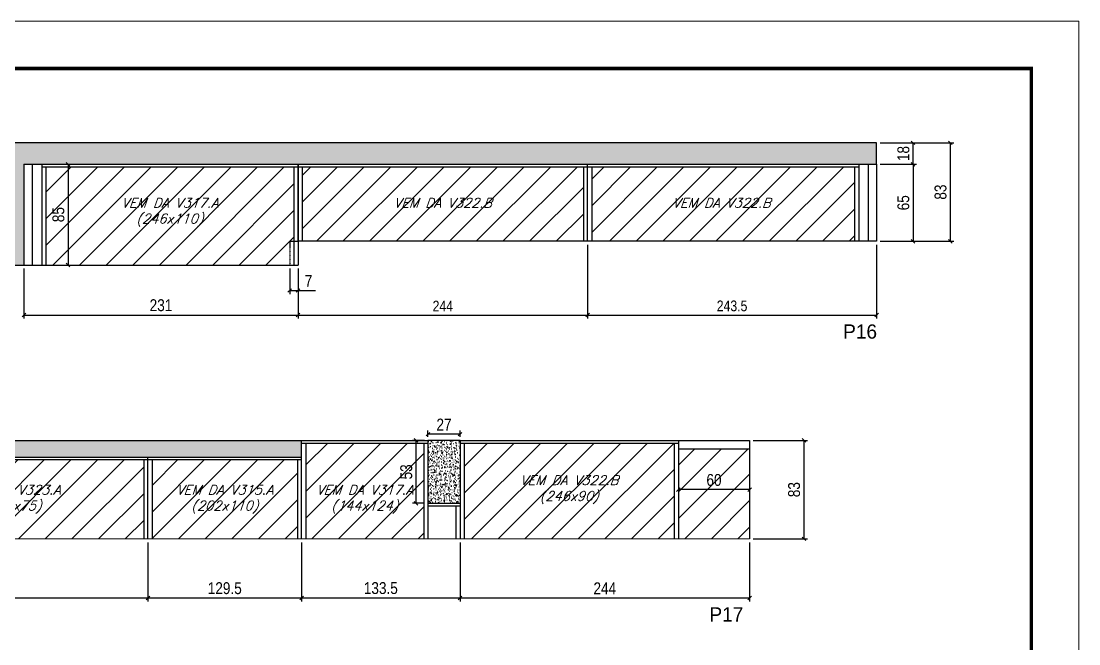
# Model space of a CAD drawing. Extents: x 13154 to 22413, y 1253 to 30260.
# Drawn here: x 18517 to 19408, y 27047 to 27572 of the extents above; entities that cross this region are included whole.
import ezdxf

# ---------------------------------------------------------------- set-up
doc = ezdxf.new("R2010")
doc.units = 0
doc.linetypes.add('DASHED', pattern=[0.75, 0.5, -0.25])
doc.linetypes.add('HIDDEN', pattern=[0.375, 0.25, -0.125])
for name, color, linetype in [('5', 5, 'Continuous'), ('COTA', 241, 'Continuous'), ('Painéis', 200, 'Continuous'), ('SARR_2.2x7', 40, 'Continuous'), ('SARR_3.5x7', 81, 'Continuous'), ('texto', 7, 'Continuous')]:
    doc.layers.add(name, color=color, linetype=linetype)
for name, color, linetype, lineweight in [('Folhas', 255, 'Continuous', 9), ('Hachura', 251, 'Continuous', 9), ('SARRAFO DE PRESSAO', 251, 'DASHED', 9)]:
    doc.layers.add(name, color=color, linetype=linetype, lineweight=lineweight)
doc.styles.add('COTA TECNICA', font='techl___.ttf', dxfattribs={"height": 10})
doc.styles.add('COTA TECNICA-50', font='techl___.ttf', dxfattribs={"height": 9})
doc.styles.add('Romans', font='romans.shx')
doc.styles.add('ROMAS860', font='ROMAS860.SHX')
doc.dimstyles.new('COTA PAINEL-50', dxfattribs={"dimtxt": 9, "dimasz": 3, "dimexe": 3, "dimexo": 3, "dimgap": 3, "dimtad": 1, "dimdec": 1, "dimzin": 12, "dimdsep": 46, "dimtxsty": 'COTA TECNICA-50', "dimblk1": 'OBLIQUE', "dimblk2": 'OBLIQUE', "dimsah": 1, "dimcen": 0.9, "dimclrd": 4, "dimclre": 4, "dimclrt": 240, "dimadec": 1, "dimazin": 3, "dimtfac": 1, "dimtdec": 1, "dimtmove": 0, "dimatfit": 3, "dimfxl": 1, "dimtolj": 1, "dimtzin": 12, "dimarcsym": 0})
doc.dimstyles.new('PAINEL', dxfattribs={"dimtxt": 10, "dimasz": 3, "dimexe": 3, "dimexo": 3, "dimgap": 3, "dimtad": 1, "dimdec": 1, "dimzin": 12, "dimdsep": 46, "dimtxsty": 'COTA TECNICA', "dimblk1": 'OBLIQUE', "dimblk2": 'OBLIQUE', "dimsah": 1, "dimcen": 0.9, "dimclrd": 4, "dimclre": 4, "dimclrt": 240, "dimadec": 1, "dimazin": 3, "dimtfac": 1, "dimtdec": 1, "dimtmove": 0, "dimatfit": 3, "dimfxl": 1, "dimtolj": 1, "dimtzin": 12, "dimarcsym": 0})
pattern_1 = [(50, (0, -36.6637), (5.4655401, -0.47817257), [0.5715, -6.2865]), (355, (0, -36.6637), (-1.0573026, 5.7317054), [0.4572, -5.0292175]), (100.451445, (0.4555, -36.7035), (4.4082374, 5.25353256), [0.4857003, -5.3427073]), (46.1842, (0, -35.14), (8.1323712, -1.2612698), [0.85725, -9.42975]), (96.635558, (0.678, -35.245), (7.122124, 7.4227837), [0.7285507, -8.0140682]), (351.18415, (0, -35.14), (7.122124, 7.4227837), [0.685799, -7.543792]), (21, (0.762, -35.5207), (4.54843174, -3.06795595), [0.5715, -6.2865]), (326, (0.762, -35.5207), (1.85406085, 5.525639), [0.4572, -5.0292]), (71.451445, (1.141, -35.7763), (6.4024926, 2.4576831), [0.4857003, -5.3426981]), (37.5, (0, -36.6637), (0.0926581, 2.53665117), [0, -4.96824, 0, -5.1054, 0, -5.04825]), (7.5, (0, -36.6637), (2.00458988, 3.00541724), [0, -2.91084, 0, -4.85394, 0, -1.92405]), (327.5, (-1.6993, -36.6637), (4.06771786, -0.17186232), [0, -1.905, 0, -5.9436, 0, -7.8867]), (317.5, (-2.4613, -36.6637), (4.44387544, 0.76279473), [0, -2.4765, 0, -3.94716, 0, -5.6007])]

# ---------------------------------------------------------------- blocks, each defined once
blk = doc.blocks.new('9999999999')
at = {"layer": 'Folhas'}
blk.add_lwpolyline([(98138.98, 34190.21), (99623.98, 34190.21), (99623.98, 35240.21), (98138.98, 35240.21)], close=True, dxfattribs=at)
at = {"layer": 'Folhas', "color": 30, "const_width": 3}
blk.add_lwpolyline([(98213.98, 34230.21), (99583.98, 34230.21), (99583.98, 35200.21), (98213.98, 35200.21)], close=True, dxfattribs=at)
blk = doc.blocks.new('_Oblique')
at = {"color": 0, "linetype": 'ByBlock', "lineweight": -2}
blk.add_line((-0.5, -0.5), (0.5, 0.5), dxfattribs=at)
blk = doc.blocks.new('*D1334')
at = {"layer": 'COTA', "color": 4, "linetype": 'ByBlock', "lineweight": -2, "transparency": 16777216}
for p, q in [((18518.92, 27363.39), (18518.92, 27321.24)), ((18749.92, 27363.39), (18749.92, 27321.24)), ((18518.92, 27324.24), (18749.92, 27324.24))]:
    blk.add_line(p, q, dxfattribs=at)
at = {"layer": 'Defpoints', "color": 0, "linetype": 'ByBlock', "transparency": 16777216}
for p in [(18518.92, 27366.39), (18749.92, 27366.39), (18749.92, 27324.24)]:
    blk.add_point(p, dxfattribs=at)
at = {"layer": 'COTA', "color": 4, "linetype": 'ByBlock', "lineweight": -2, "transparency": 16777216, "xscale": 3, "yscale": 3, "zscale": 3, "rotation": 180}
blk.add_blockref('_Oblique', (18518.92, 27324.24), dxfattribs=at)
at = {"layer": 'COTA', "color": 4, "linetype": 'ByBlock', "lineweight": -2, "transparency": 16777216, "xscale": 3, "yscale": 3, "zscale": 3}
blk.add_blockref('_Oblique', (18749.92, 27324.24), dxfattribs=at)
at = {"layer": 'COTA', "color": 240, "linetype": 'ByBlock', "transparency": 16777216, "insert": (18634.42, 27332.46), "char_height": 10, "attachment_point": 5, "style": 'COTA TECNICA'}
blk.add_mtext('\\A1;231', dxfattribs=at)
blk = doc.blocks.new('*D1335')
at = {"layer": 'COTA', "color": 4, "lineweight": -2, "transparency": 16777216}
for p, q in [((18742.92, 27363.39), (18742.92, 27341.91)), ((18749.92, 27363.39), (18749.92, 27341.91)), ((18742.92, 27344.91), (18749.92, 27344.91)), ((18749.92, 27344.91), (18764.65, 27344.91))]:
    blk.add_line(p, q, dxfattribs=at)
at = {"layer": 'Defpoints', "color": 0, "transparency": 16777216}
for p in [(18742.92, 27366.39), (18749.92, 27366.39), (18749.92, 27344.91)]:
    blk.add_point(p, dxfattribs=at)
at = {"layer": 'COTA', "color": 4, "lineweight": -2, "transparency": 16777216, "xscale": 3, "yscale": 3, "zscale": 3, "rotation": 180}
blk.add_blockref('_Oblique', (18742.92, 27344.91), dxfattribs=at)
at = {"layer": 'COTA', "color": 4, "lineweight": -2, "transparency": 16777216, "xscale": 3, "yscale": 3, "zscale": 3}
blk.add_blockref('_Oblique', (18749.92, 27344.91), dxfattribs=at)
at = {"layer": 'COTA', "color": 240, "transparency": 16777216, "insert": (18758.78, 27352.98), "char_height": 10, "attachment_point": 5, "style": 'COTA TECNICA'}
blk.add_mtext('\\A1;7', dxfattribs=at)
blk = doc.blocks.new('*D1337')
at = {"layer": 'COTA', "color": 4, "linetype": 'ByBlock', "lineweight": -2, "transparency": 16777216}
for p, q in [((18993.92, 27383.39), (18993.92, 27321.24)), ((18749.92, 27363.39), (18749.92, 27321.24)), ((18749.92, 27324.24), (18993.92, 27324.24))]:
    blk.add_line(p, q, dxfattribs=at)
at = {"layer": 'Defpoints', "color": 0, "linetype": 'ByBlock', "transparency": 16777216}
for p in [(18993.92, 27386.39), (18749.92, 27366.39), (18993.92, 27324.24)]:
    blk.add_point(p, dxfattribs=at)
at = {"layer": 'COTA', "color": 4, "linetype": 'ByBlock', "lineweight": -2, "transparency": 16777216, "xscale": 3, "yscale": 3, "zscale": 3, "rotation": 180}
blk.add_blockref('_Oblique', (18749.92, 27324.24), dxfattribs=at)
at = {"layer": 'COTA', "color": 4, "linetype": 'ByBlock', "lineweight": -2, "transparency": 16777216, "xscale": 3, "yscale": 3, "zscale": 3}
blk.add_blockref('_Oblique', (18993.92, 27324.24), dxfattribs=at)
at = {"layer": 'COTA', "color": 240, "linetype": 'ByBlock', "transparency": 16777216, "insert": (18871.92, 27331.8), "char_height": 9, "attachment_point": 5, "style": 'COTA TECNICA-50'}
blk.add_mtext('\\A1;244', dxfattribs=at)
blk = doc.blocks.new('*D1338')
at = {"layer": 'COTA', "color": 4, "linetype": 'ByBlock', "lineweight": -2, "transparency": 16777216}
for p, q in [((18993.92, 27383.39), (18993.92, 27321.24)), ((19237.42, 27383.39), (19237.42, 27321.24)), ((18993.92, 27324.24), (19237.42, 27324.24))]:
    blk.add_line(p, q, dxfattribs=at)
at = {"layer": 'Defpoints', "color": 0, "linetype": 'ByBlock', "transparency": 16777216}
for p in [(18993.92, 27386.39), (19237.42, 27386.39), (19237.42, 27324.24)]:
    blk.add_point(p, dxfattribs=at)
at = {"layer": 'COTA', "color": 4, "linetype": 'ByBlock', "lineweight": -2, "transparency": 16777216, "xscale": 3, "yscale": 3, "zscale": 3, "rotation": 180}
blk.add_blockref('_Oblique', (18993.92, 27324.24), dxfattribs=at)
at = {"layer": 'COTA', "color": 4, "linetype": 'ByBlock', "lineweight": -2, "transparency": 16777216, "xscale": 3, "yscale": 3, "zscale": 3}
blk.add_blockref('_Oblique', (19237.42, 27324.24), dxfattribs=at)
at = {"layer": 'COTA', "color": 240, "linetype": 'ByBlock', "transparency": 16777216, "insert": (19115.67, 27331.93), "char_height": 9, "attachment_point": 5, "style": 'COTA TECNICA-50'}
blk.add_mtext('\\A1;243.5', dxfattribs=at)
blk = doc.blocks.new('*D1336')
at = {"layer": 'COTA', "color": 4, "linetype": 'ByBlock', "lineweight": -2, "transparency": 16777216}
for p, q in [((19240.42, 27451.39), (19271.14, 27451.39)), ((19268.14, 27451.39), (19268.14, 27386.39)), ((19240.42, 27386.39), (19271.14, 27386.39))]:
    blk.add_line(p, q, dxfattribs=at)
at = {"layer": 'Defpoints', "color": 0, "linetype": 'ByBlock', "transparency": 16777216}
for p in [(19237.42, 27451.39), (19237.42, 27386.39), (19268.14, 27386.39)]:
    blk.add_point(p, dxfattribs=at)
at = {"layer": 'COTA', "color": 4, "linetype": 'ByBlock', "lineweight": -2, "transparency": 16777216, "xscale": 3, "yscale": 3, "zscale": 3}
for p, rotation in [((19268.14, 27451.39), 90), ((19268.14, 27386.39), 270)]:
    blk.add_blockref('_Oblique', p, dxfattribs=dict(at, rotation=rotation))
at = {"layer": 'COTA', "color": 240, "linetype": 'ByBlock', "transparency": 16777216, "insert": (19260.03, 27418.89), "char_height": 10, "attachment_point": 5, "rotation": 90, "style": 'COTA TECNICA'}
blk.add_mtext('\\A1;65', dxfattribs=at)
blk = doc.blocks.new('*D1339')
at = {"layer": 'COTA', "color": 4, "lineweight": -2, "transparency": 16777216}
for p, q in [((19240.42, 27469.39), (19271.14, 27469.39)), ((19268.14, 27451.39), (19268.14, 27469.39)), ((19240.42, 27451.39), (19271.14, 27451.39))]:
    blk.add_line(p, q, dxfattribs=at)
at = {"layer": 'Defpoints', "color": 0, "transparency": 16777216}
for p in [(19237.42, 27469.39), (19268.14, 27469.39), (19237.42, 27451.39)]:
    blk.add_point(p, dxfattribs=at)
at = {"layer": 'COTA', "color": 4, "lineweight": -2, "transparency": 16777216, "xscale": 3, "yscale": 3, "zscale": 3}
for p, rotation in [((19268.14, 27469.39), 90), ((19268.14, 27451.39), 270)]:
    blk.add_blockref('_Oblique', p, dxfattribs=dict(at, rotation=rotation))
at = {"layer": 'COTA', "color": 240, "transparency": 16777216, "insert": (19260.04, 27460.39), "char_height": 10, "attachment_point": 5, "rotation": 90, "style": 'COTA TECNICA'}
blk.add_mtext('\\A1;18', dxfattribs=at)
blk = doc.blocks.new('*D1340')
at = {"layer": 'COTA', "color": 4, "lineweight": -2, "transparency": 16777216}
for p, q in [((19240.42, 27469.39), (19302.59, 27469.39)), ((19299.59, 27386.39), (19299.59, 27469.39)), ((19240.42, 27386.39), (19302.59, 27386.39))]:
    blk.add_line(p, q, dxfattribs=at)
at = {"layer": 'Defpoints', "color": 0, "transparency": 16777216}
for p in [(19237.42, 27469.39), (19299.59, 27469.39), (19237.42, 27386.39)]:
    blk.add_point(p, dxfattribs=at)
at = {"layer": 'COTA', "color": 4, "lineweight": -2, "transparency": 16777216, "xscale": 3, "yscale": 3, "zscale": 3}
for p, rotation in [((19299.59, 27469.39), 90), ((19299.59, 27386.39), 270)]:
    blk.add_blockref('_Oblique', p, dxfattribs=dict(at, rotation=rotation))
at = {"layer": 'COTA', "color": 240, "transparency": 16777216, "insert": (19291.35, 27427.89), "char_height": 10, "attachment_point": 5, "rotation": 90, "style": 'COTA TECNICA'}
blk.add_mtext('\\A1;83', dxfattribs=at)
blk = doc.blocks.new('*D1341')
at = {"layer": 'COTA', "color": 4, "lineweight": -2, "transparency": 16777216}
for p, q in [((18379.42, 27132.53), (18379.42, 27082.77)), ((18623.42, 27132.53), (18623.42, 27082.77)), ((18379.42, 27085.77), (18623.42, 27085.77))]:
    blk.add_line(p, q, dxfattribs=at)
at = {"layer": 'Defpoints', "color": 0, "transparency": 16777216}
for p in [(18379.42, 27135.53), (18623.42, 27135.53), (18623.42, 27085.77)]:
    blk.add_point(p, dxfattribs=at)
at = {"layer": 'COTA', "color": 4, "lineweight": -2, "transparency": 16777216, "xscale": 3, "yscale": 3, "zscale": 3, "rotation": 180}
blk.add_blockref('_Oblique', (18379.42, 27085.77), dxfattribs=at)
at = {"layer": 'COTA', "color": 4, "lineweight": -2, "transparency": 16777216, "xscale": 3, "yscale": 3, "zscale": 3}
blk.add_blockref('_Oblique', (18623.42, 27085.77), dxfattribs=at)
at = {"layer": 'COTA', "color": 240, "transparency": 16777216, "insert": (18501.42, 27093.84), "char_height": 10, "attachment_point": 5, "style": 'COTA TECNICA'}
blk.add_mtext('\\A1;244', dxfattribs=at)
blk = doc.blocks.new('*D1342')
at = {"layer": 'COTA', "color": 4, "lineweight": -2, "transparency": 16777216}
for p, q in [((18623.42, 27132.53), (18623.42, 27082.77)), ((18752.92, 27132.53), (18752.92, 27082.77)), ((18623.42, 27085.77), (18752.92, 27085.77))]:
    blk.add_line(p, q, dxfattribs=at)
at = {"layer": 'Defpoints', "color": 0, "transparency": 16777216}
for p in [(18623.42, 27135.53), (18752.92, 27135.53), (18752.92, 27085.77)]:
    blk.add_point(p, dxfattribs=at)
at = {"layer": 'COTA', "color": 4, "lineweight": -2, "transparency": 16777216, "xscale": 3, "yscale": 3, "zscale": 3, "rotation": 180}
blk.add_blockref('_Oblique', (18623.42, 27085.77), dxfattribs=at)
at = {"layer": 'COTA', "color": 4, "lineweight": -2, "transparency": 16777216, "xscale": 3, "yscale": 3, "zscale": 3}
blk.add_blockref('_Oblique', (18752.92, 27085.77), dxfattribs=at)
at = {"layer": 'COTA', "color": 240, "transparency": 16777216, "insert": (18688.17, 27093.91), "char_height": 10, "attachment_point": 5, "style": 'COTA TECNICA'}
blk.add_mtext('\\A1;129.5', dxfattribs=at)
blk = doc.blocks.new('*D1343')
at = {"layer": 'COTA', "color": 4, "lineweight": -2, "transparency": 16777216}
for p, q in [((18752.92, 27132.53), (18752.92, 27082.77)), ((18886.42, 27132.53), (18886.42, 27082.77)), ((18752.92, 27085.77), (18886.42, 27085.77))]:
    blk.add_line(p, q, dxfattribs=at)
at = {"layer": 'Defpoints', "color": 0, "transparency": 16777216}
for p in [(18752.92, 27135.53), (18886.42, 27135.53), (18886.42, 27085.77)]:
    blk.add_point(p, dxfattribs=at)
at = {"layer": 'COTA', "color": 4, "lineweight": -2, "transparency": 16777216, "xscale": 3, "yscale": 3, "zscale": 3, "rotation": 180}
blk.add_blockref('_Oblique', (18752.92, 27085.77), dxfattribs=at)
at = {"layer": 'COTA', "color": 4, "lineweight": -2, "transparency": 16777216, "xscale": 3, "yscale": 3, "zscale": 3}
blk.add_blockref('_Oblique', (18886.42, 27085.77), dxfattribs=at)
at = {"layer": 'COTA', "color": 240, "transparency": 16777216, "insert": (18819.67, 27093.99), "char_height": 10, "attachment_point": 5, "style": 'COTA TECNICA'}
blk.add_mtext('\\A1;133.5', dxfattribs=at)
blk = doc.blocks.new('*D1346')
at = {"layer": 'COTA', "color": 4, "lineweight": -2, "transparency": 16777216}
for p, q in [((18886.42, 27132.53), (18886.42, 27082.77)), ((19130.42, 27132.53), (19130.42, 27082.77)), ((18886.42, 27085.77), (19130.42, 27085.77))]:
    blk.add_line(p, q, dxfattribs=at)
at = {"layer": 'Defpoints', "color": 0, "transparency": 16777216}
for p in [(18886.42, 27135.53), (19130.42, 27135.53), (19130.42, 27085.77)]:
    blk.add_point(p, dxfattribs=at)
at = {"layer": 'COTA', "color": 4, "lineweight": -2, "transparency": 16777216, "xscale": 3, "yscale": 3, "zscale": 3, "rotation": 180}
blk.add_blockref('_Oblique', (18886.42, 27085.77), dxfattribs=at)
at = {"layer": 'COTA', "color": 4, "lineweight": -2, "transparency": 16777216, "xscale": 3, "yscale": 3, "zscale": 3}
blk.add_blockref('_Oblique', (19130.42, 27085.77), dxfattribs=at)
at = {"layer": 'COTA', "color": 240, "transparency": 16777216, "insert": (19008.42, 27093.84), "char_height": 10, "attachment_point": 5, "style": 'COTA TECNICA'}
blk.add_mtext('\\A1;244', dxfattribs=at)
blk = doc.blocks.new('*D1347')
at = {"layer": 'COTA', "color": 4, "lineweight": -2, "transparency": 16777216}
for p, q in [((18856.42, 27218.53), (18846.38, 27218.53)), ((18849.38, 27165.53), (18849.38, 27218.53)), ((18856.42, 27165.53), (18846.38, 27165.53))]:
    blk.add_line(p, q, dxfattribs=at)
at = {"layer": 'Defpoints', "color": 0, "transparency": 16777216}
for p in [(18849.38, 27218.53), (18859.42, 27218.53), (18859.42, 27165.53)]:
    blk.add_point(p, dxfattribs=at)
at = {"layer": 'COTA', "color": 4, "lineweight": -2, "transparency": 16777216, "xscale": 3, "yscale": 3, "zscale": 3}
for p, rotation in [((18849.38, 27218.53), 90), ((18849.38, 27165.53), 270)]:
    blk.add_blockref('_Oblique', p, dxfattribs=dict(at, rotation=rotation))
at = {"layer": 'COTA', "color": 240, "transparency": 16777216, "insert": (18841.16, 27192.03), "char_height": 10, "attachment_point": 5, "rotation": 90, "style": 'COTA TECNICA'}
blk.add_mtext('\\A1;53', dxfattribs=at)
blk = doc.blocks.new('*D1348')
at = {"layer": 'COTA', "color": 4, "lineweight": -2, "transparency": 16777216}
for p, q in [((18859.42, 27221.53), (18859.42, 27226.83)), ((18886.42, 27223.83), (18859.42, 27223.83)), ((18886.42, 27221.53), (18886.42, 27226.83))]:
    blk.add_line(p, q, dxfattribs=at)
at = {"layer": 'Defpoints', "color": 0, "transparency": 16777216}
for p in [(18859.42, 27223.83), (18859.42, 27218.53), (18886.42, 27218.53)]:
    blk.add_point(p, dxfattribs=at)
at = {"layer": 'COTA', "color": 4, "lineweight": -2, "transparency": 16777216, "xscale": 3, "yscale": 3, "zscale": 3, "rotation": 180}
blk.add_blockref('_Oblique', (18859.42, 27223.83), dxfattribs=at)
at = {"layer": 'COTA', "color": 4, "lineweight": -2, "transparency": 16777216, "xscale": 3, "yscale": 3, "zscale": 3}
blk.add_blockref('_Oblique', (18886.42, 27223.83), dxfattribs=at)
at = {"layer": 'COTA', "color": 240, "transparency": 16777216, "insert": (18872.92, 27231.9), "char_height": 10, "attachment_point": 5, "style": 'COTA TECNICA'}
blk.add_mtext('\\A1;27', dxfattribs=at)
blk = doc.blocks.new('*D1349')
at = {"layer": 'COTA', "color": 4, "lineweight": -2, "transparency": 16777216}
for p, q in [((19133.42, 27218.53), (19179.2, 27218.53)), ((19176.2, 27218.53), (19176.2, 27135.53)), ((19133.42, 27135.53), (19179.2, 27135.53))]:
    blk.add_line(p, q, dxfattribs=at)
at = {"layer": 'Defpoints', "color": 0, "transparency": 16777216}
for p in [(19130.42, 27218.53), (19130.42, 27135.53), (19176.2, 27135.53)]:
    blk.add_point(p, dxfattribs=at)
at = {"layer": 'COTA', "color": 4, "lineweight": -2, "transparency": 16777216, "xscale": 3, "yscale": 3, "zscale": 3}
for p, rotation in [((19176.2, 27218.53), 90), ((19176.2, 27135.53), 270)]:
    blk.add_blockref('_Oblique', p, dxfattribs=dict(at, rotation=rotation))
at = {"layer": 'COTA', "color": 240, "transparency": 16777216, "insert": (19167.96, 27177.03), "char_height": 10, "attachment_point": 5, "rotation": 90, "style": 'COTA TECNICA'}
blk.add_mtext('\\A1;83', dxfattribs=at)
blk = doc.blocks.new('*D1350')
at = {"layer": 'COTA', "color": 4, "lineweight": -2, "transparency": 16777216}
blk.add_line((19130.42, 27177.03), (19070.42, 27177.03), dxfattribs=at)
at = {"layer": 'Defpoints', "color": 0, "transparency": 16777216}
for p in [(19070.42, 27177.03), (19070.42, 27177.03), (19130.42, 27177.03)]:
    blk.add_point(p, dxfattribs=at)
at = {"layer": 'COTA', "color": 4, "lineweight": -2, "transparency": 16777216, "xscale": 3, "yscale": 3, "zscale": 3, "rotation": 180}
blk.add_blockref('_Oblique', (19070.42, 27177.03), dxfattribs=at)
at = {"layer": 'COTA', "color": 4, "lineweight": -2, "transparency": 16777216, "xscale": 3, "yscale": 3, "zscale": 3}
blk.add_blockref('_Oblique', (19130.42, 27177.03), dxfattribs=at)
at = {"layer": 'COTA', "color": 240, "transparency": 16777216, "insert": (19100.42, 27185.13), "char_height": 10, "attachment_point": 5, "style": 'COTA TECNICA'}
blk.add_mtext('\\A1;60', dxfattribs=at)
blk = doc.blocks.new('*D1970')
at = {"layer": 'COTA', "color": 4, "lineweight": -2, "transparency": 16777216}
for p, q in [((18536.92, 27451.39), (18559.13, 27451.39)), ((18556.13, 27451.39), (18556.13, 27366.39)), ((18536.92, 27366.39), (18559.13, 27366.39))]:
    blk.add_line(p, q, dxfattribs=at)
at = {"layer": 'Defpoints', "color": 0, "transparency": 16777216}
for p in [(18533.92, 27451.39), (18533.92, 27366.39), (18556.13, 27366.39)]:
    blk.add_point(p, dxfattribs=at)
at = {"layer": 'COTA', "color": 4, "lineweight": -2, "transparency": 16777216, "xscale": 3, "yscale": 3, "zscale": 3}
for p, rotation in [((18556.13, 27451.39), 90), ((18556.13, 27366.39), 270)]:
    blk.add_blockref('_Oblique', p, dxfattribs=dict(at, rotation=rotation))
at = {"layer": 'COTA', "color": 240, "transparency": 16777216, "insert": (18548, 27408.89), "char_height": 10, "attachment_point": 5, "rotation": 90, "style": 'COTA TECNICA'}
blk.add_mtext('\\A1;85', dxfattribs=at)

msp = doc.modelspace()

# ---------------------------------------------------------------- hatches: boundary and pattern name
at = {"layer": 'COTA'}
h = msp.add_hatch(dxfattribs=at)
h.set_pattern_fill('AR-CONC', color=256, scale=0.03)
h.paths.add_polyline_path([(18518.92, 27451.39), (18749.92, 27451.39), (19237.42, 27451.39), (19237.42, 27469.39), (18379.42, 27469.39), (18379.42, 27455.39), (18488.92, 27455.39), (18488.92, 27366.39), (18518.92, 27366.39)])
h = msp.add_hatch(dxfattribs=at)
h.set_pattern_fill('AR-CONC', color=256, scale=0.03)
h.set_pattern_definition(pattern_1)
h.paths.add_polyline_path([(18752.92, 27204.53), (18752.92, 27218.53), (18379.42, 27218.53), (18379.42, 27204.53)])
h = msp.add_hatch(dxfattribs=at)
h.set_pattern_fill('AR-CONC', color=256, scale=0.03)
h.set_pattern_definition(pattern_1)
h.paths.add_polyline_path([(18859.42, 27165.53), (18886.42, 27165.53), (18886.42, 27218.53), (18859.42, 27218.53)])
at = {"layer": 'Hachura', "linetype": 'ByBlock'}
h = msp.add_hatch(dxfattribs=at)
h.set_pattern_fill('ANSI31', color=256, scale=5)
h.paths.add_polyline_path([(18470.42, 27453.19), (18386.42, 27453.19), (18386.42, 27366.39), (18470.42, 27366.39)])
h.paths.add_polyline_path([(18742.92, 27366.39), (18742.92, 27386.39), (18746.42, 27386.39), (18746.42, 27449.19), (18537.42, 27449.19), (18537.42, 27366.39)])
h.paths.add_polyline_path([(18990.42, 27386.39), (18990.42, 27449.19), (18753.42, 27449.19), (18753.42, 27386.39)])
h.paths.add_polyline_path([(18997.42, 27449.19), (18997.42, 27386.39), (19218.92, 27386.39), (19218.92, 27449.19)])
h = msp.add_hatch(dxfattribs=at)
h.set_pattern_fill('ANSI31', color=256, scale=5)
h.paths.add_polyline_path([(18619.92, 27135.53), (18619.92, 27202.33), (18397.92, 27202.33), (18397.92, 27135.53)])
h.paths.add_polyline_path([(18749.42, 27135.53), (18749.42, 27202.33), (18626.92, 27202.33), (18626.92, 27135.53)])
h.paths.add_polyline_path([(18756.42, 27216.33), (18756.42, 27135.53), (18855.92, 27135.53), (18855.92, 27216.33)])
h.paths.add_polyline_path([(18889.92, 27216.33), (18889.92, 27135.53), (19066.92, 27135.53), (19066.92, 27216.33)])
h.paths.add_polyline_path([(19070.42, 27135.53), (19130.42, 27135.53), (19130.42, 27211.53), (19070.42, 27211.53)])

# ---------------------------------------------------------------- linework, layer by layer
at = {"layer": 'COTA'}
for p, q in [((19237.42, 27469.39), (18379.42, 27469.39)), ((19237.42, 27451.39), (19237.42, 27469.39)), ((18742.92, 27386.39), (18749.92, 27386.39)), ((18488.92, 27366.39), (18518.92, 27366.39)), ((18379.42, 27218.53), (18752.92, 27218.53)), ((18886.42, 27218.53), (18859.42, 27218.53)), ((18859.42, 27165.53), (18859.42, 27135.53)), ((18886.42, 27135.53), (18886.42, 27135.53))]:
    msp.add_line(p, q, dxfattribs=at)
at = {"layer": 'Hachura', "linetype": 'ByBlock'}
msp.add_line((19130.42, 27135.53), (18379.42, 27135.53), dxfattribs=at)
at = {"layer": 'Painéis', "linetype": 'Continuous'}
for p, q in [((18518.92, 27451.39), (18518.92, 27366.39)), ((18518.92, 27451.39), (18749.92, 27451.39)), ((18749.92, 27451.39), (18749.92, 27366.39)), ((18749.92, 27386.39), (18749.92, 27451.39)), ((18749.92, 27451.39), (19237.42, 27451.39)), ((18993.92, 27386.39), (18993.92, 27451.39)), ((19237.42, 27451.39), (19237.42, 27386.39)), ((19237.42, 27386.39), (18749.92, 27386.39)), ((18518.92, 27366.39), (18749.92, 27366.39)), ((18752.92, 27135.53), (18752.92, 27218.53)), ((18752.92, 27218.53), (18859.42, 27218.53)), ((18859.42, 27218.53), (18859.42, 27165.53)), ((18886.42, 27218.53), (18886.42, 27135.53)), ((18886.42, 27218.53), (19130.42, 27218.53)), ((19130.42, 27218.53), (19130.42, 27135.53)), ((18379.42, 27204.53), (18752.92, 27204.53)), ((18623.42, 27135.53), (18623.42, 27204.53)), ((18859.42, 27165.53), (18886.42, 27165.53))]:
    msp.add_line(p, q, dxfattribs=at)
at = {"layer": 'SARR_2.2x7', "linetype": 'Continuous'}
for p, q in [((18525.92, 27451.39), (18525.92, 27366.39)), ((18533.92, 27449.19), (18749.92, 27449.19)), ((18749.92, 27449.19), (18993.92, 27449.19)), ((18993.92, 27449.19), (19222.42, 27449.19)), ((19230.42, 27451.39), (19230.42, 27386.39)), ((18752.92, 27216.33), (18859.42, 27216.33)), ((18886.42, 27216.33), (19070.42, 27216.33)), ((19070.42, 27211.53), (19130.42, 27211.53)), ((18394.42, 27202.33), (18623.42, 27202.33)), ((18623.42, 27202.33), (18752.92, 27202.33)), ((18859.42, 27163.33), (18886.42, 27163.33))]:
    msp.add_line(p, q, dxfattribs=at)
at = {"layer": 'SARR_2.2x7', "linetype": 'HIDDEN'}
msp.add_line((18742.92, 27386.39), (18742.92, 27366.39), dxfattribs=at)
at = {"layer": 'SARR_3.5x7'}
for p, q in [((18533.92, 27451.39), (18533.92, 27366.39)), ((18537.42, 27449.19), (18537.42, 27366.39)), ((18746.42, 27449.19), (18746.42, 27366.39)), ((18753.42, 27449.19), (18753.42, 27386.39)), ((18990.42, 27449.19), (18990.42, 27386.39)), ((18997.42, 27449.19), (18997.42, 27386.39)), ((19218.92, 27449.19), (19218.92, 27386.39)), ((19222.42, 27451.39), (19222.42, 27386.39)), ((18756.42, 27216.33), (18756.42, 27135.53)), ((18855.92, 27216.33), (18855.92, 27135.53)), ((18889.92, 27216.33), (18889.92, 27135.53)), ((19066.92, 27216.33), (19066.92, 27135.53)), ((19070.42, 27218.53), (19070.42, 27135.53)), ((18619.92, 27202.33), (18619.92, 27135.53)), ((18626.92, 27202.33), (18626.92, 27135.53)), ((18749.42, 27202.33), (18749.42, 27135.53)), ((18882.92, 27163.33), (18882.92, 27135.53))]:
    msp.add_line(p, q, dxfattribs=at)

# ---------------------------------------------------------------- block references
at = {"layer": 'SARRAFO DE PRESSAO', "color": 6, "linetype": 'ByBlock'}
msp.add_blockref('9999999999', (-80216.1, -7668.18), dxfattribs=at)

# ---------------------------------------------------------------- texts
at = {"layer": '5', "linetype": 'Continuous', "style": 'ROMAS860'}
for s, p in [('P16', (19209.27, 27304.34)), ('P17', (19096.58, 27065.87))]:
    msp.add_text(s, height=12, rotation=359.99996, dxfattribs=at).set_placement(p)
at = {"layer": 'texto', "color": 2, "char_height": 8, "attachment_point": 5, "style": 'Romans'}
for s, insert in [('{\\Q19;\\C256;VEM DA V317.A^J(246x110)}', (18641.92, 27410.89)), ('{\\Q19;\\C256;VEM DA V322.B}', (18871.92, 27418.89)), ('{\\Q19;\\C256;VEM DA V322.B}', (19106.78, 27418.89)), ('{\\Q19;\\C256;VEM DA V322.B^J(246x90)}', (18978.42, 27177.03)), ('{\\Q19;\\C256;VEM DA V323.A^J(244x75)}', (18508.92, 27168.93)), ('{\\Q19;\\C256;VEM DA V315.A^J(202x110)}', (18688.17, 27168.93)), ('{\\Q19;\\C256;VEM DA V317.A^J(144x124)}', (18806.17, 27168.93))]:
    msp.add_mtext(s, dxfattribs=dict(at, insert=insert))

# ---------------------------------------------------------------- dimensions: what is measured, and where the dimension line sits
at = {"layer": 'COTA'}
for base, p1, p2, angle, picture, middle in [((19268.14, 27469.39), (19237.42, 27451.39), (19237.42, 27469.39), 90, '*D1339', (19260.04, 27460.39)), ((19299.59, 27469.39), (19237.42, 27386.39), (19237.42, 27469.39), 90, '*D1340', (19291.35, 27427.89)), ((18556.13, 27366.39), (18533.92, 27451.39), (18533.92, 27366.39), 90, '*D1970', (18548, 27408.89)), ((18749.92, 27344.91), (18742.92, 27366.39), (18749.92, 27366.39), 0, '*D1335', (18758.78, 27352.98)), ((18849.38, 27218.53), (18859.42, 27165.53), (18859.42, 27218.53), 90, '*D1347', (18841.16, 27192.03)), ((19176.2, 27135.53), (19130.42, 27218.53), (19130.42, 27135.53), 90, '*D1349', (19167.96, 27177.03))]:
    dim = msp.add_linear_dim(base=base, p1=p1, p2=p2, angle=angle, dimstyle='PAINEL', dxfattribs=at)
    dim.commit()
    dim.dimension.update_dxf_attribs({"geometry": picture, "text_midpoint": middle})
at = {"layer": 'COTA', "linetype": 'ByBlock'}
for base, p1, p2, angle, picture, middle in [((19268.14, 27386.39), (19237.42, 27451.39), (19237.42, 27386.39), 90, '*D1336', (19260.03, 27418.89)), ((18749.92, 27324.24), (18518.92, 27366.39), (18749.92, 27366.39), 0, '*D1334', (18634.42, 27332.46))]:
    dim = msp.add_linear_dim(base=base, p1=p1, p2=p2, angle=angle, dimstyle='PAINEL', dxfattribs=at)
    dim.commit()
    dim.dimension.update_dxf_attribs({"geometry": picture, "text_midpoint": middle})
dim = msp.add_linear_dim(base=(18993.92, 27324.24), p1=(18749.92, 27366.39), p2=(18993.92, 27386.39), angle=180, dimstyle='COTA PAINEL-50', override={"dimarcsym": 1}, dxfattribs=at)
dim.commit()
dim.dimension.update_dxf_attribs({"geometry": '*D1337', "text_midpoint": (18871.92, 27331.8)})
dim = msp.add_linear_dim(base=(19237.42, 27324.24), p1=(18993.92, 27386.39), p2=(19237.42, 27386.39), dimstyle='COTA PAINEL-50', override={"dimarcsym": 1}, dxfattribs=at)
dim.commit()
dim.dimension.update_dxf_attribs({"geometry": '*D1338', "text_midpoint": (19115.67, 27331.93)})
at = {"layer": 'COTA'}
for base, p1, p2, picture, middle in [((18859.42, 27223.83), (18886.42, 27218.53), (18859.42, 27218.53), '*D1348', (18872.92, 27231.9)), ((19070.42, 27177.03), (19130.42, 27177.03), (19070.42, 27177.03), '*D1350', (19100.42, 27185.13)), ((18623.42, 27085.77), (18379.42, 27135.53), (18623.42, 27135.53), '*D1341', (18501.42, 27093.84)), ((18752.92, 27085.77), (18623.42, 27135.53), (18752.92, 27135.53), '*D1342', (18688.17, 27093.91)), ((19130.42, 27085.77), (18886.42, 27135.53), (19130.42, 27135.53), '*D1346', (19008.42, 27093.84))]:
    dim = msp.add_linear_dim(base=base, p1=p1, p2=p2, dimstyle='PAINEL', dxfattribs=at)
    dim.commit()
    dim.dimension.update_dxf_attribs({"geometry": picture, "text_midpoint": middle})
dim = msp.add_linear_dim(base=(18886.42, 27085.77), p1=(18752.92, 27135.53), p2=(18886.42, 27135.53), dimstyle='PAINEL', override={"dimtmove": 1}, dxfattribs=at)
dim.commit()
dim.dimension.update_dxf_attribs({"geometry": '*D1343', "text_midpoint": (18819.67, 27093.99)})

doc.saveas('drawing.dxf')
